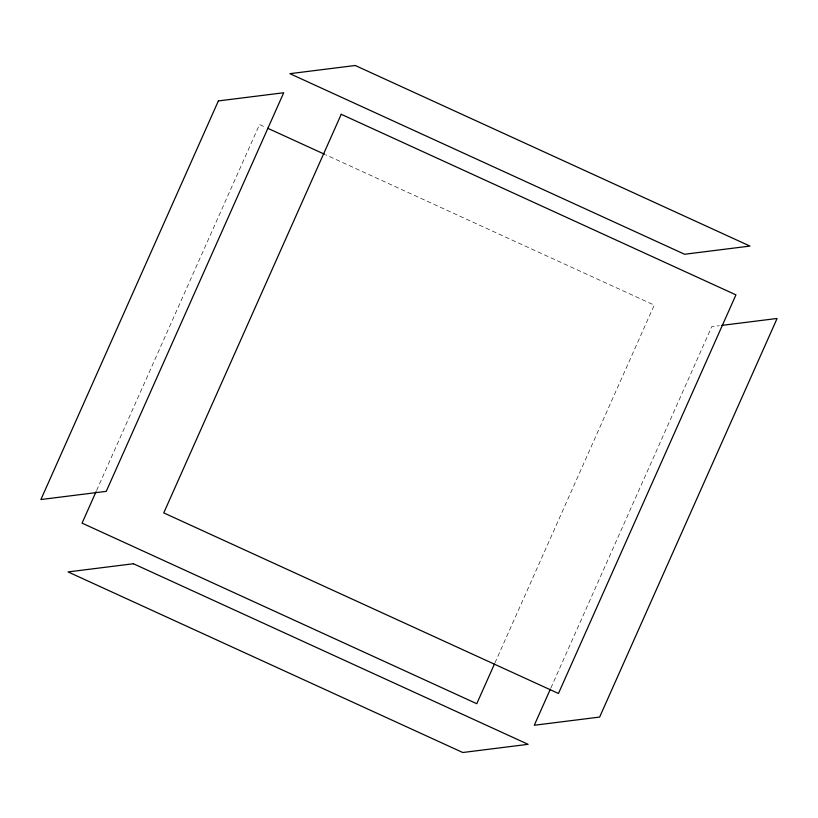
<?xml version="1.0" encoding="UTF-8"?>
<svg xmlns="http://www.w3.org/2000/svg" width="818" height="818" viewBox="0 0 818 818"><rect width="100%" height="100%" fill="white"/><g stroke="black" fill="none" stroke-linecap="round" stroke-linejoin="round"><path stroke-width="0.61" stroke-dasharray="4.09 3.07" d="M96.596 490.493L259.541 124.52L265.339 127.179M494.941 662.907L654.247 305.104L325.707 154.796M550.892 687.958L711.752 326.648L719.288 325.707"/><path stroke-width="1.23" d="M96.084 491.659L82.066 523.131L476.771 703.705L494.42 664.073M550.371 689.124L534.287 725.249L599.635 717.069L777.1 318.468L721.803 325.39M267.67 128.242L324.552 154.265M218.365 100.931L40.9 499.532L106.248 491.352L283.713 92.751L218.365 100.931M341.229 114.295L163.753 512.896L558.459 693.48L735.934 294.869L341.229 114.295M355.237 65.491L289.889 73.671L684.594 254.255L749.942 246.075L355.237 65.491M133.406 563.745L68.058 571.925L462.763 752.509L528.111 744.329L133.406 563.745"/></g></svg>
